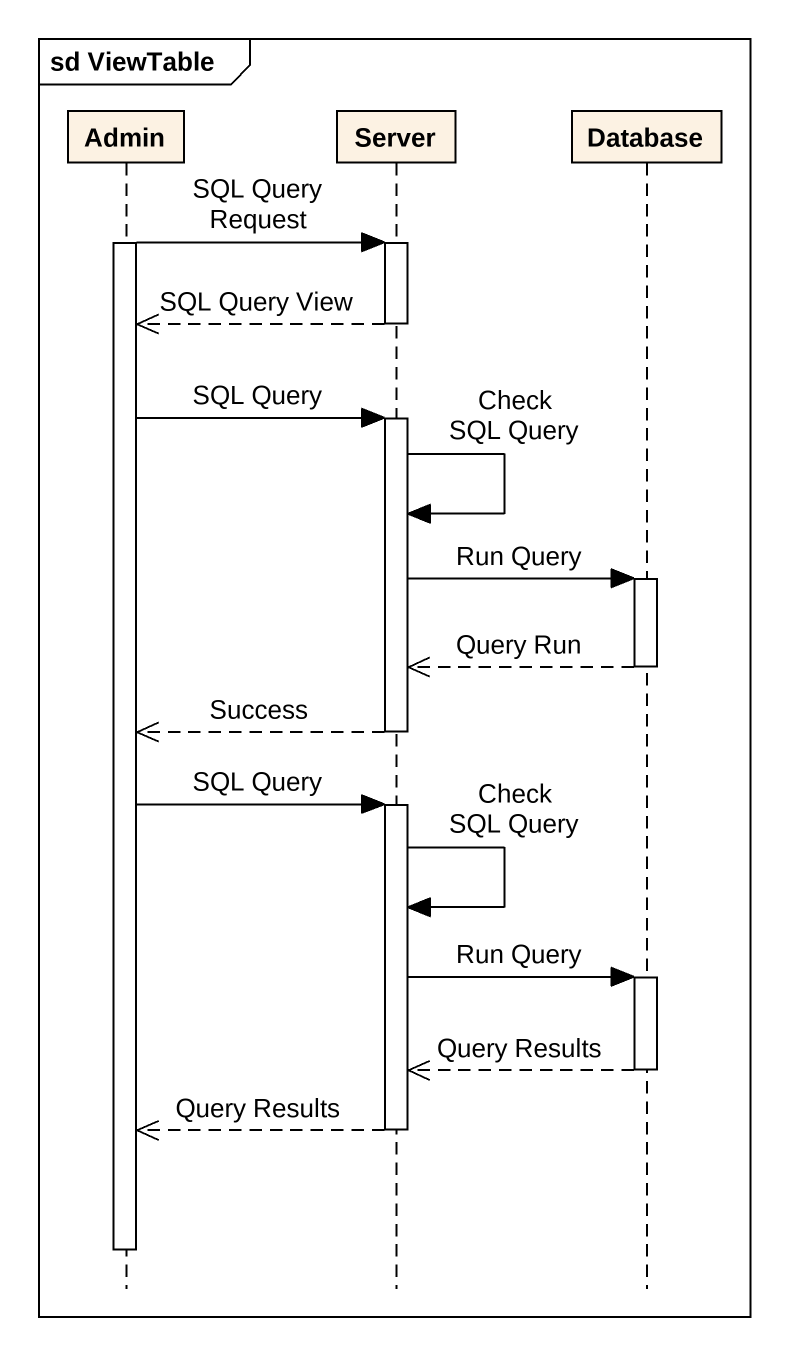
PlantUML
@startuml
mainframe sd ViewTable
hide footbox
participant Admin
participant Server
participant "Database" as Database_

activate Admin
Admin -> Server : SQL Query Request
activate Server
Server -->> Admin : SQL Query View
deactivate Server
Admin -> Server : SQL Query
activate Server
Server -> Server : Check SQL Query
Server -> Database_ : Run Query
activate Database_
Database_ -->> Server : Query Run
deactivate Database_
Server -->> Admin : Success
deactivate Server
Admin -> Server : SQL Query
activate Server
Server -> Server : Check SQL Query
Server -> Database_ : Run Query
activate Database_
Database_ -->> Server : Query Results
deactivate Database_
Server -->> Admin : Query Results
deactivate Server
deactivate Admin
@enduml
